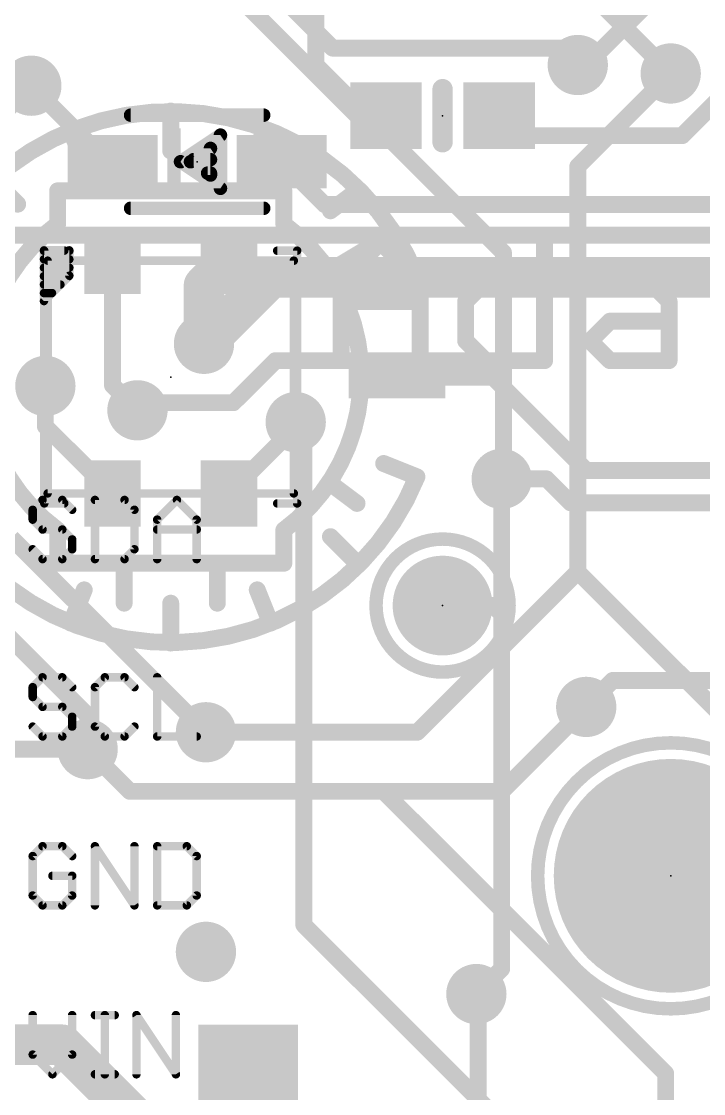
# Model space of a CAD drawing. Extents: x -30.6 to 30.6, y -30.6 to 30.6.
# Drawn here: x -24.74 to -14.49, y -3.27 to 12.85 of the extents above; entities that cross this region are included whole.
import ezdxf

# ---------------------------------------------------------------- set-up
doc = ezdxf.new("R2010")
doc.units = 0
for name, color, linetype in [('1', 12, 'CONTINUOUS'), ('16', 5, 'CONTINUOUS'), ('17', 110, 'CONTINUOUS'), ('18', 110, 'CONTINUOUS'), ('21', 40, 'CONTINUOUS'), ('22', 53, 'CONTINUOUS'), ('23', 40, 'CONTINUOUS'), ('24', 6, 'CONTINUOUS')]:
    doc.layers.add(name, color=color, linetype=linetype)

# ---------------------------------------------------------------- blocks, each defined once
blk = doc.blocks.new('RECT')
blk.add_solid([(-0.5, -0.5), (0.5, -0.5), (-0.5, 0.5), (0.5, 0.5)])
blk = doc.blocks.new('PIE')
at = {"const_width": 0.5}
blk.add_lwpolyline([(0, -0.25, 1), (0, 0.25, 1), (0, -0.25)], format="xyb", dxfattribs=at)
blk = doc.blocks.new('ROUNDP')
at = {"const_width": 0.5}
blk.add_lwpolyline([(0, -0.25, 1), (0, 0.25, 1), (0, -0.25)], format="xyb", dxfattribs=at)
blk = doc.blocks.new('ROUNDV')
at = {"const_width": 0.5}
blk.add_lwpolyline([(0, -0.25, 1), (0, 0.25, 1), (0, -0.25)], format="xyb", dxfattribs=at)

msp = doc.modelspace()

# ---------------------------------------------------------------- linework, layer by layer
at = {"layer": '1'}
for points, const_width in [([(-23.098, 14.8314), (-19.6966, 11.43)], 0.254), ([(-20.066, 12.446), (-22.0282, 14.4082)], 0.254), ([(-16.764, 13.843), (-14.986, 12.065)], 0.254), ([(-16.637, 12.446), (-20.066, 12.446)], 0.254), ([(-16.637, 12.446), (-16.383, 12.192)], 0.254), ([(-23.452, 10.738), (-24.595, 11.881)], 0.254), ([(-14.8131, 11.1301), (-14.0756, 11.8675)], 0.254), ([(-19.6966, 11.43), (-19.265, 11.43)], 0.254), ([(-17.565, 11.43), (-17.2651, 11.1301)], 0.254), ([(-17.2651, 11.1301), (-14.8131, 11.1301)], 0.254), ([(-23.373, 10.738), (-23.452, 10.738)], 0.254), ([(-20.833, 10.738), (-20.1883, 10.0933)], 0.254), ([(-20.1883, 10.0933), (-14.1196, 10.0933)], 0.254), ([(-13.9313, 9.635), (-26.051, 9.635)], 0.254), ([(-21.992, 8), (-20.992, 9)], 0.6096), ([(-20.992, 9), (-13.4378, 9)], 0.6096), ([(-21.992, 8), (-22, 8)], 0.6096), ([(-21.5589, 7.1146), (-20.9265, 7.747)], 0.254), ([(-20.9265, 7.747), (-17.907, 7.747)], 0.254), ([(-17.907, 7.747), (-16.256, 6.096)], 0.254), ([(-23, 7), (-22.8854, 7.1146)], 0.254), ([(-22.8854, 7.1146), (-21.5589, 7.1146)], 0.254), ([(-20.5, 6.7002), (-20.6219, 6.8221)], 0.254), ([(-20.5, -0.738), (-20.5, 6.7002)], 0.254), ([(-16.256, 6.096), (-6.604, 6.096)], 0.254), ([(-17.526, 3.937), (-17.526, 5.969)], 0.254), ([(-17.526, 5.969), (-16.8518, 5.969)], 0.254), ([(-16.8518, 5.969), (-16.4925, 5.6098)], 0.254), ([(-16.4925, 5.6098), (-2.6888, 5.6098)], 0.254), ([(-24.892, 5.08), (-21.971, 2.159)], 0.254), ([(-18.415, 4.064), (-17.653, 4.064)], 0.254), ([(-17.653, 4.064), (-17.526, 3.937)], 0.254), ([(-17.526, -1.397), (-17.526, 3.937)], 0.254), ([(-15.858, 2.938), (-16.256, 2.54)], 0.254), ([(-9.477, 2.938), (-15.858, 2.938)], 0.254), ([(-23.749, 1.905), (-26.797, 1.905)], 0.254), ([(-20.5, -0.738), (-15.873, -5.365)], 0.254), ([(-17.907, -1.778), (-17.526, -1.397)], 0.254), ([(-24.13, -2.54), (-27.432, -2.54)], 0.6096), ([(-21.91, -4.76), (-24.13, -2.54)], 0.6096)]:
    msp.add_lwpolyline(points, dxfattribs=dict(at, const_width=const_width))
for points, const_width in [([(-20.066, 12.5095, 1), (-20.066, 12.3825)], 0.127), ([(-20.1109, 12.4011, 1), (-20.0211, 12.4909)], 0.127), ([(-16.5921, 12.4909, 1), (-16.6819, 12.4011)], 0.127), ([(-16.637, 12.3825, 1), (-16.637, 12.5095)], 0.127), ([(-16.4279, 12.1471, 1), (-16.3381, 12.2369)], 0.127), ([(-15.0309, 12.0201, 1), (-14.9411, 12.1099)], 0.127), ([(-24.5501, 11.9259, 1), (-24.6399, 11.8361)], 0.127), ([(-19.6966, 11.4935, 1), (-19.6966, 11.3665)], 0.127), ([(-19.7415, 11.3851, 1), (-19.6517, 11.4749)], 0.127), ([(-19.265, 11.3665, 1), (-19.265, 11.4935)], 0.127), ([(-17.5201, 11.4749, 1), (-17.6099, 11.3851)], 0.127), ([(-17.2651, 11.1936, 1), (-17.2651, 11.0666)], 0.127), ([(-17.31, 11.0851, 1), (-17.2201, 11.175)], 0.127), ([(-14.858, 11.175, 1), (-14.7681, 11.0851)], 0.127), ([(-14.8131, 11.0666, 1), (-14.8131, 11.1936)], 0.127), ([(-23.452, 10.8015, 1), (-23.452, 10.6745)], 0.127), ([(-23.4969, 10.6931, 1), (-23.4071, 10.7829)], 0.127), ([(-23.373, 10.6745, 1), (-23.373, 10.8015)], 0.127), ([(-20.7881, 10.7829, 1), (-20.8779, 10.6931)], 0.127), ([(-20.1883, 10.1568, 1), (-20.1883, 10.0298)], 0.127), ([(-20.2332, 10.0484, 1), (-20.1434, 10.1382)], 0.127), ([(-20.992, 9.1524, 1), (-20.992, 8.8476)], 0.3048), ([(-20.8842, 8.8922, 1), (-21.0998, 9.1078)], 0.3048), ([(-22, 8.1524, 1), (-22, 7.8476)], 0.3048), ([(-22.0998, 8.1078, 1), (-21.8842, 7.8922)], 0.3048), ([(-21.992, 7.8476, 1), (-21.992, 8.1524)], 0.3048), ([(-20.9265, 7.8105, 1), (-20.9265, 7.6835)], 0.127), ([(-20.8816, 7.7021, 1), (-20.9714, 7.7919)], 0.127), ([(-17.8621, 7.7919, 1), (-17.9519, 7.7021)], 0.127), ([(-17.907, 7.6835, 1), (-17.907, 7.8105)], 0.127), ([(-23.0449, 7.0449, 1), (-22.9551, 6.9551)], 0.127), ([(-22.8854, 7.1781, 1), (-22.8854, 7.0511)], 0.127), ([(-22.8405, 7.0697, 1), (-22.9303, 7.1595)], 0.127), ([(-21.6038, 7.1595, 1), (-21.514, 7.0697)], 0.127), ([(-21.5589, 7.0511, 1), (-21.5589, 7.1781)], 0.127), ([(-20.577, 6.867, 1), (-20.6668, 6.7772)], 0.127), ([(-20.4365, 6.7002, 1), (-20.5635, 6.7002)], 0.127), ([(-20.5449, 6.6553, 1), (-20.4551, 6.7451)], 0.127), ([(-16.256, 6.1595, 1), (-16.256, 6.0325)], 0.127), ([(-16.3009, 6.0511, 1), (-16.2111, 6.1409)], 0.127), ([(-17.4625, 5.969, 1), (-17.5895, 5.969)], 0.127), ([(-17.526, 6.0325, 1), (-17.526, 5.9055)], 0.127), ([(-16.8069, 6.0139, 1), (-16.8967, 5.9241)], 0.127), ([(-16.8518, 5.9055, 1), (-16.8518, 6.0325)], 0.127), ([(-16.4925, 5.6733, 1), (-16.4925, 5.5463)], 0.127), ([(-16.5374, 5.5649, 1), (-16.4476, 5.6547)], 0.127), ([(-18.415, 4.1275, 1), (-18.415, 4.0005)], 0.127), ([(-17.6081, 4.1089, 1), (-17.6979, 4.0191)], 0.127), ([(-17.653, 4.0005, 1), (-17.653, 4.1275)], 0.127), ([(-17.4625, 3.937, 1), (-17.5895, 3.937)], 0.127), ([(-17.5709, 3.8921, 1), (-17.4811, 3.9819)], 0.127), ([(-17.5895, 3.937, 1), (-17.4625, 3.937)], 0.127), ([(-15.858, 3.0015, 1), (-15.858, 2.8745)], 0.127), ([(-15.8131, 2.8931, 1), (-15.9029, 2.9829)], 0.127), ([(-16.3009, 2.5849, 1), (-16.2111, 2.4951)], 0.127), ([(-22.0159, 2.1141, 1), (-21.9261, 2.2039)], 0.127), ([(-23.749, 1.8415, 1), (-23.749, 1.9685)], 0.127), ([(-20.4551, -0.6931, 1), (-20.5449, -0.7829)], 0.127), ([(-20.5635, -0.738, 1), (-20.4365, -0.738)], 0.127), ([(-17.4811, -1.4419, 1), (-17.5709, -1.3521)], 0.127), ([(-17.5895, -1.397, 1), (-17.4625, -1.397)], 0.127), ([(-17.9519, -1.7331, 1), (-17.8621, -1.8229)], 0.127), ([(-24.0222, -2.4322, 1), (-24.2378, -2.6478)], 0.3048), ([(-24.13, -2.6924, 1), (-24.13, -2.3876)], 0.3048)]:
    msp.add_lwpolyline(points, format="xyb", dxfattribs=dict(at, const_width=const_width))
at = {"layer": '16'}
for points, const_width in [([(-20.32, 17.5825), (-20.32, 12.192)], 0.254), ([(-15.3706, 13.0774), (-16.256, 12.192)], 0.254), ([(-20.32, 12.192), (-17.5, 9.372)], 0.254), ([(-16.256, 12.192), (-16.383, 12.192)], 0.254), ([(-14.986, 12.065), (-16.383, 10.668)], 0.254), ([(-26.5, 9.976), (-24.595, 11.881)], 0.254), ([(-22.5, 11.5), (-22.5, 10.9)], 0.254), ([(-24, 11.2), (-23.8, 10.7)], 0.254), ([(-21.1, 11.2), (-21.3, 10.7)], 0.254), ([(-23.2, 10.3), (-23.2, 10.9)], 0.254), ([(-21.9, 10.3), (-21.9, 10.9)], 0.254), ([(-16.383, 10.668), (-16.383, 4.572)], 0.254), ([(-25.1, 10.4), (-24.8, 10.1)], 0.254), ([(-24.2, 9.8), (-24.2, 10.3)], 0.254), ([(-24.2, 10.3), (-23.2, 10.3)], 0.254), ([(-23.2, 10.3), (-21.9, 10.3)], 0.254), ([(-21.9, 10.3), (-20.8, 10.3)], 0.254), ([(-20.8, 9.8), (-20.8, 10.3)], 0.254), ([(-19.7, 10.3), (-20.1, 10)], 0.254), ([(-21.625, 9.25), (-22, 8.875)], 0.6096), ([(-20.1, 9.1), (-19.6, 9.4)], 0.254), ([(-23.375, 9.25), (-23.375, 7.375)], 0.254), ([(-17.5, 9.372), (-17.5, 7.5)], 0.254), ([(-22, 8.875), (-22, 8)], 0.6096), ([(-18.8, 9), (-19.3, 8.8)], 0.254), ([(-19.1, 7.5), (-17.5, 7.5)], 0.254), ([(-17.5, 7.5), (-17.5, 5.995)], 0.254), ([(-24.384, 6.759), (-24.384, 7.366)], 0.254), ([(-23.375, 7.375), (-23, 7)], 0.254), ([(-20.6219, 6.7531), (-20.6219, 6.8221)], 0.254), ([(-23.375, 5.75), (-24.384, 6.759)], 0.254), ([(-21.625, 5.75), (-20.6219, 6.7531)], 0.254), ([(-18.8, 6), (-19.3, 6.2)], 0.254), ([(-27.432, 6.096), (-23.749, 2.413)], 0.254), ([(-20.1, 5.9), (-19.7, 5.6)], 0.254), ([(-17.5, 5.995), (-17.526, 5.969)], 0.254), ([(-24.2, 5.2), (-24.2, 4.7)], 0.254), ([(-20.8, 5.2), (-20.8, 4.7)], 0.254), ([(-19.7, 4.7), (-20.1, 5.1)], 0.254), ([(-24.2, 4.7), (-23.2, 4.7)], 0.254), ([(-23.2, 4.7), (-21.8, 4.7)], 0.254), ([(-23.2, 4.7), (-23.2, 4.1)], 0.254), ([(-21.8, 4.7), (-20.8, 4.7)], 0.254), ([(-21.8, 4.7), (-21.8, 4.1)], 0.254), ([(-18.796, 2.159), (-16.383, 4.572)], 0.254), ([(-12.573, 0.762), (-16.383, 4.572)], 0.254), ([(-24, 3.8), (-23.8, 4.3)], 0.254), ([(-21, 3.8), (-21.2, 4.3)], 0.254), ([(-22.5, 3.5), (-22.5, 4.1)], 0.254), ([(-16.256, 2.54), (-17.526, 1.27)], 0.254), ([(-23.749, 2.413), (-23.749, 1.905)], 0.254), ([(-21.971, 2.159), (-18.796, 2.159)], 0.254), ([(-23.114, 1.27), (-23.749, 1.905)], 0.254), ([(-19.304, 1.27), (-23.114, 1.27)], 0.254), ([(-15.0622, -2.9718), (-19.304, 1.27)], 0.254), ([(-17.526, 1.27), (-19.304, 1.27)], 0.254), ([(-17.881, -1.804), (-17.907, -1.778)], 0.254), ([(-17.881, -7.5), (-17.881, -1.804)], 0.254), ([(-15.0622, -12.4517), (-15.0622, -2.9718)], 0.254)]:
    msp.add_lwpolyline(points, dxfattribs=dict(at, const_width=const_width))
for points, const_width in [([(-20.2751, 12.2369, 1), (-20.3649, 12.1471)], 0.127), ([(-20.3835, 12.192, 1), (-20.2565, 12.192)], 0.127), ([(-16.383, 12.2555, 1), (-16.383, 12.1285)], 0.127), ([(-16.3009, 12.2369, 1), (-16.2111, 12.1471)], 0.127), ([(-16.256, 12.1285, 1), (-16.256, 12.2555)], 0.127), ([(-14.9411, 12.0201, 1), (-15.0309, 12.1099)], 0.127), ([(-24.5501, 11.8361, 1), (-24.6399, 11.9259)], 0.127), ([(-18.8, 9, 5.1283), (-18.8, 6)], 0.254), ([(-22.4365, 11.5, 1), (-22.5635, 11.5)], 0.127), ([(-23.941, 11.2236, 1), (-24.059, 11.1764)], 0.127), ([(-21.041, 11.1764, 1), (-21.159, 11.2236)], 0.127), ([(-23.1365, 10.9, 1), (-23.2635, 10.9)], 0.127), ([(-22.5635, 10.9, 1), (-22.4365, 10.9)], 0.127), ([(-21.8365, 10.9, 1), (-21.9635, 10.9)], 0.127), ([(-23.859, 10.6764, 1), (-23.741, 10.7236)], 0.127), ([(-21.359, 10.7236, 1), (-21.241, 10.6764)], 0.127), ([(-16.3195, 10.668, 1), (-16.4465, 10.668)], 0.127), ([(-16.4279, 10.7129, 1), (-16.3381, 10.6231)], 0.127), ([(-24.1365, 10.3, 1), (-24.2635, 10.3)], 0.127), ([(-24.2, 10.3635, 1), (-24.2, 10.2365)], 0.127), ([(-23.2, 10.3635, 1), (-23.2, 10.2365)], 0.127), ([(-23.2635, 10.3, 1), (-23.1365, 10.3)], 0.127), ([(-23.2, 10.2365, 1), (-23.2, 10.3635)], 0.127), ([(-21.9, 10.3635, 1), (-21.9, 10.2365)], 0.127), ([(-21.9635, 10.3, 1), (-21.8365, 10.3)], 0.127), ([(-21.9, 10.2365, 1), (-21.9, 10.3635)], 0.127), ([(-20.7365, 10.3, 1), (-20.8635, 10.3)], 0.127), ([(-20.8, 10.2365, 1), (-20.8, 10.3635)], 0.127), ([(-19.6619, 10.2492, 1), (-19.7381, 10.3508)], 0.127), ([(-24.8449, 10.0551, 1), (-24.7551, 10.1449)], 0.127), ([(-20.1381, 10.0508, 1), (-20.0619, 9.9492)], 0.127), ([(-24.2, 9.8, 0.5044), (-24.2, 5.2)], 0.254), ([(-24.2635, 9.8, 1), (-24.1365, 9.8)], 0.127), ([(-24.1623, 9.7489, 1), (-24.2377, 9.8511)], 0.127), ([(-20.8, 5.2, 0.5044), (-20.8, 9.8)], 0.254), ([(-20.7623, 9.8511, 1), (-20.8377, 9.7489)], 0.127), ([(-20.8635, 9.8, 1), (-20.7365, 9.8)], 0.127), ([(-21.5172, 9.1422, 1), (-21.7328, 9.3578)], 0.3048), ([(-19.5673, 9.3455, 1), (-19.6327, 9.4545)], 0.127), ([(-23.3115, 9.25, 1), (-23.4385, 9.25)], 0.127), ([(-17.4365, 9.372, 1), (-17.5635, 9.372)], 0.127), ([(-17.5449, 9.3271, 1), (-17.4551, 9.4169)], 0.127), ([(-20.1327, 9.1545, 1), (-20.0673, 9.0455)], 0.127), ([(-22.1078, 8.9828, 1), (-21.8922, 8.7672)], 0.3048), ([(-21.8476, 8.875, 1), (-22.1524, 8.875)], 0.3048), ([(-18.8588, 8.9761, 1), (-18.7412, 9.0239)], 0.127), ([(-18.7764, 8.941, 1), (-18.8236, 9.059)], 0.127), ([(-19.3236, 8.859, 1), (-19.2764, 8.741)], 0.127), ([(-22.1524, 8, 1), (-21.8476, 8)], 0.3048), ([(-19.1, 7.5635, 1), (-19.1, 7.4365)], 0.127), ([(-17.4365, 7.5, 1), (-17.5635, 7.5)], 0.127), ([(-17.5, 7.4365, 1), (-17.5, 7.5635)], 0.127), ([(-24.3205, 7.366, 1), (-24.4475, 7.366)], 0.127), ([(-23.3301, 7.4199, 1), (-23.4199, 7.3301)], 0.127), ([(-23.4385, 7.375, 1), (-23.3115, 7.375)], 0.127), ([(-17.5635, 7.5, 1), (-17.4365, 7.5)], 0.127), ([(-23.0449, 6.9551, 1), (-22.9551, 7.0449)], 0.127), ([(-20.5584, 6.8221, 1), (-20.6854, 6.8221)], 0.127), ([(-24.3391, 6.8039, 1), (-24.4289, 6.7141)], 0.127), ([(-24.4475, 6.759, 1), (-24.3205, 6.759)], 0.127), ([(-20.6854, 6.7531, 1), (-20.5584, 6.7531)], 0.127), ([(-20.577, 6.7082, 1), (-20.6668, 6.798)], 0.127), ([(-19.2764, 6.259, 1), (-19.3236, 6.141)], 0.127), ([(-18.7412, 5.9761, 1), (-18.8588, 6.0239)], 0.127), ([(-20.0619, 5.9508, 1), (-20.1381, 5.8492)], 0.127), ([(-18.8236, 5.941, 1), (-18.7764, 6.059)], 0.127), ([(-17.5709, 6.0139, 1), (-17.4811, 5.9241)], 0.127), ([(-17.5635, 5.995, 1), (-17.4365, 5.995)], 0.127), ([(-17.4551, 5.9501, 1), (-17.5449, 6.0399)], 0.127), ([(-23.4199, 5.7051, 1), (-23.3301, 5.7949)], 0.127), ([(-21.6699, 5.7949, 1), (-21.5801, 5.7051)], 0.127), ([(-19.7381, 5.5492, 1), (-19.6619, 5.6508)], 0.127), ([(-24.1365, 5.2, 1), (-24.2635, 5.2)], 0.127), ([(-20.7365, 5.2, 1), (-20.8635, 5.2)], 0.127), ([(-24.2377, 5.1489, 1), (-24.1623, 5.2511)], 0.127), ([(-20.8377, 5.2511, 1), (-20.7623, 5.1489)], 0.127), ([(-20.0551, 5.1449, 1), (-20.1449, 5.0551)], 0.127), ([(-24.2, 4.7635, 1), (-24.2, 4.6365)], 0.127), ([(-24.2635, 4.7, 1), (-24.1365, 4.7)], 0.127), ([(-23.2, 4.7635, 1), (-23.2, 4.6365)], 0.127), ([(-23.1365, 4.7, 1), (-23.2635, 4.7)], 0.127), ([(-23.2, 4.6365, 1), (-23.2, 4.7635)], 0.127), ([(-21.8, 4.7635, 1), (-21.8, 4.6365)], 0.127), ([(-21.7365, 4.7, 1), (-21.8635, 4.7)], 0.127), ([(-21.8, 4.6365, 1), (-21.8, 4.7635)], 0.127), ([(-20.8635, 4.7, 1), (-20.7365, 4.7)], 0.127), ([(-20.8, 4.6365, 1), (-20.8, 4.7635)], 0.127), ([(-19.7449, 4.6551, 1), (-19.6551, 4.7449)], 0.127), ([(-16.3381, 4.6169, 1), (-16.4279, 4.5271)], 0.127), ([(-16.3381, 4.5271, 1), (-16.4279, 4.6169)], 0.127), ([(-16.4465, 4.572, 1), (-16.3195, 4.572)], 0.127), ([(-23.741, 4.2764, 1), (-23.859, 4.3236)], 0.127), ([(-21.141, 4.3236, 1), (-21.259, 4.2764)], 0.127), ([(-22.4365, 4.1, 1), (-22.5635, 4.1)], 0.127), ([(-23.2635, 4.1, 1), (-23.1365, 4.1)], 0.127), ([(-21.8635, 4.1, 1), (-21.7365, 4.1)], 0.127), ([(-24.059, 3.8236, 1), (-23.941, 3.7764)], 0.127), ([(-21.059, 3.7764, 1), (-20.941, 3.8236)], 0.127), ([(-22.5635, 3.5, 1), (-22.4365, 3.5)], 0.127), ([(-16.2111, 2.4951, 1), (-16.3009, 2.5849)], 0.127), ([(-23.6855, 2.413, 1), (-23.8125, 2.413)], 0.127), ([(-23.7939, 2.3681, 1), (-23.7041, 2.4579)], 0.127), ([(-21.971, 2.2225, 1), (-21.971, 2.0955)], 0.127), ([(-18.8409, 2.2039, 1), (-18.7511, 2.1141)], 0.127), ([(-18.796, 2.0955, 1), (-18.796, 2.2225)], 0.127), ([(-23.7041, 1.9499, 1), (-23.7939, 1.8601)], 0.127), ([(-23.8125, 1.905, 1), (-23.6855, 1.905)], 0.127), ([(-23.114, 1.3335, 1), (-23.114, 1.2065)], 0.127), ([(-23.1589, 1.2251, 1), (-23.0691, 1.3149)], 0.127), ([(-19.2591, 1.3149, 1), (-19.3489, 1.2251)], 0.127), ([(-19.304, 1.3335, 1), (-19.304, 1.2065)], 0.127), ([(-19.304, 1.2065, 1), (-19.304, 1.3335)], 0.127), ([(-17.5709, 1.3149, 1), (-17.4811, 1.2251)], 0.127), ([(-17.526, 1.2065, 1), (-17.526, 1.3335)], 0.127), ([(-17.8621, -1.7331, 1), (-17.9519, -1.8229)], 0.127), ([(-17.8175, -1.804, 1), (-17.9445, -1.804)], 0.127), ([(-17.9259, -1.8489, 1), (-17.8361, -1.7591)], 0.127), ([(-14.9987, -2.9718, 1), (-15.1257, -2.9718)], 0.127), ([(-15.1071, -3.0167, 1), (-15.0173, -2.9269)], 0.127)]:
    msp.add_lwpolyline(points, format="xyb", dxfattribs=dict(at, const_width=const_width))
at = {"layer": '21'}
for points, const_width in [([(-18.415, 11.83), (-18.415, 11.03)], 0.3048), ([(-23.103, 11.438), (-21.103, 11.438)], 0.2032), ([(-22.353, 10.738), (-21.753, 11.138)], 0.2032), ([(-21.753, 11.138), (-21.753, 10.338)], 0.2032), ([(-22.203, 10.738), (-21.903, 10.938)], 0.2032), ([(-21.903, 10.938), (-21.903, 10.538)], 0.2032), ([(-21.753, 10.338), (-22.353, 10.738)], 0.2032), ([(-21.903, 10.538), (-22.203, 10.738)], 0.2032), ([(-22.1556, 10.7696), (-21.903, 10.7696)], 0.2032), ([(-21.9456, 10.5664), (-21.903, 10.5664)], 0.2032), ([(-21.103, 10.038), (-23.103, 10.038)], 0.2032), ([(-19.939, 8.9333), (-19.3458, 9.5265)], 0.254), ([(-19.3458, 9.5265), (-18.7527, 8.9333)], 0.254), ([(-16.8816, 9.5265), (-16.8816, 7.747)], 0.254), ([(-19.939, 7.747), (-19.939, 8.9333)], 0.254), ([(-18.7527, 8.9333), (-18.7527, 7.747)], 0.254), ([(-18.068, 8.6368), (-17.7714, 8.9333)], 0.254), ([(-17.7714, 8.9333), (-16.8816, 8.9333)], 0.254), ([(-15.9003, 8.9333), (-15.3072, 8.9333)], 0.254), ([(-15.3072, 8.9333), (-15.0106, 8.6368)], 0.254), ([(-19.939, 8.6368), (-18.7527, 8.6368)], 0.254), ([(-18.068, 8.0436), (-18.068, 8.6368)], 0.254), ([(-15.0106, 8.6368), (-15.0106, 7.747)], 0.254), ([(-16.1969, 8.0436), (-15.9003, 8.3402)], 0.254), ([(-15.9003, 8.3402), (-15.0106, 8.3402)], 0.254), ([(-17.7714, 7.747), (-18.068, 8.0436)], 0.254), ([(-15.9003, 7.747), (-16.1969, 8.0436)], 0.254), ([(-16.8816, 7.747), (-17.7714, 7.747)], 0.254), ([(-15.0106, 7.747), (-15.9003, 7.747)], 0.254), ([(-24.4262, 5.6523), (-24.5745, 5.504)], 0.127), ([(-24.1296, 5.6523), (-24.4262, 5.6523)], 0.127), ([(-23.9813, 5.504), (-24.1296, 5.6523)], 0.127), ([(-23.639, 5.6523), (-23.639, 4.7625)], 0.127), ([(-23.1941, 5.6523), (-23.639, 5.6523)], 0.127), ([(-23.0458, 5.504), (-23.1941, 5.6523)], 0.127), ([(-22.7035, 5.3557), (-22.4069, 5.6523)], 0.127), ([(-22.4069, 5.6523), (-22.1103, 5.3557)], 0.127), ([(-24.5745, 5.504), (-24.5745, 5.3557)], 0.127), ([(-23.0458, 4.9108), (-23.0458, 5.504)], 0.127), ([(-24.5745, 5.3557), (-24.4262, 5.2074)], 0.127), ([(-22.7035, 4.7625), (-22.7035, 5.3557)], 0.127), ([(-22.1103, 5.3557), (-22.1103, 4.7625)], 0.127), ([(-24.4262, 5.2074), (-24.1296, 5.2074)], 0.127), ([(-24.1296, 5.2074), (-23.9813, 5.0591)], 0.127), ([(-22.7035, 5.2074), (-22.1103, 5.2074)], 0.127), ([(-23.9813, 5.0591), (-23.9813, 4.9108)], 0.127), ([(-24.4262, 4.7625), (-24.5745, 4.9108)], 0.127), ([(-23.9813, 4.9108), (-24.1296, 4.7625)], 0.127), ([(-23.1941, 4.7625), (-23.0458, 4.9108)], 0.127), ([(-24.1296, 4.7625), (-24.4262, 4.7625)], 0.127), ([(-23.639, 4.7625), (-23.1941, 4.7625)], 0.127), ([(-24.4262, 2.9853), (-24.5745, 2.837)], 0.127), ([(-24.1296, 2.9853), (-24.4262, 2.9853)], 0.127), ([(-23.9813, 2.837), (-24.1296, 2.9853)], 0.127), ([(-23.4907, 2.9853), (-23.639, 2.837)], 0.127), ([(-23.1941, 2.9853), (-23.4907, 2.9853)], 0.127), ([(-23.0458, 2.837), (-23.1941, 2.9853)], 0.127), ([(-22.7035, 2.9853), (-22.7035, 2.0955)], 0.127), ([(-24.5745, 2.837), (-24.5745, 2.6887)], 0.127), ([(-24.5745, 2.6887), (-24.4262, 2.5404)], 0.127), ([(-23.639, 2.837), (-23.639, 2.2438)], 0.127), ([(-24.4262, 2.5404), (-24.1296, 2.5404)], 0.127), ([(-24.1296, 2.5404), (-23.9813, 2.3921)], 0.127), ([(-23.9813, 2.3921), (-23.9813, 2.2438)], 0.127), ([(-24.4262, 2.0955), (-24.5745, 2.2438)], 0.127), ([(-23.9813, 2.2438), (-24.1296, 2.0955)], 0.127), ([(-23.639, 2.2438), (-23.4907, 2.0955)], 0.127), ([(-23.1941, 2.0955), (-23.0458, 2.2438)], 0.127), ([(-24.1296, 2.0955), (-24.4262, 2.0955)], 0.127), ([(-23.4907, 2.0955), (-23.1941, 2.0955)], 0.127), ([(-22.7035, 2.0955), (-22.1103, 2.0955)], 0.127), ([(-24.4262, 0.4453), (-24.5745, 0.297)], 0.127), ([(-24.1296, 0.4453), (-24.4262, 0.4453)], 0.127), ([(-23.9813, 0.297), (-24.1296, 0.4453)], 0.127), ([(-23.639, -0.4445), (-23.639, 0.4453)], 0.127), ([(-23.639, 0.4453), (-23.0458, -0.4445)], 0.127), ([(-23.0458, -0.4445), (-23.0458, 0.4453)], 0.127), ([(-22.7035, 0.4453), (-22.7035, -0.4445)], 0.127), ([(-22.2586, 0.4453), (-22.7035, 0.4453)], 0.127), ([(-22.1103, 0.297), (-22.2586, 0.4453)], 0.127), ([(-24.5745, 0.297), (-24.5745, -0.2962)], 0.127), ([(-22.1103, -0.2962), (-22.1103, 0.297)], 0.127), ([(-23.9813, 0.0004), (-24.2779, 0.0004)], 0.127), ([(-23.9813, -0.2962), (-23.9813, 0.0004)], 0.127), ([(-24.5745, -0.2962), (-24.4262, -0.4445)], 0.127), ([(-24.1296, -0.4445), (-23.9813, -0.2962)], 0.127), ([(-22.2586, -0.4445), (-22.1103, -0.2962)], 0.127), ([(-24.4262, -0.4445), (-24.1296, -0.4445)], 0.127), ([(-22.7035, -0.4445), (-22.2586, -0.4445)], 0.127), ([(-24.5745, -2.0947), (-24.5745, -2.6879)], 0.127), ([(-23.9813, -2.6879), (-23.9813, -2.0947)], 0.127), ([(-23.639, -2.0947), (-23.3424, -2.0947)], 0.127), ([(-23.4907, -2.9845), (-23.4907, -2.0947)], 0.127), ([(-23.0153, -2.9845), (-23.0153, -2.0947)], 0.127), ([(-23.0153, -2.0947), (-22.4221, -2.9845)], 0.127), ([(-22.4221, -2.9845), (-22.4221, -2.0947)], 0.127), ([(-24.5745, -2.6879), (-24.2779, -2.9845)], 0.127), ([(-24.2779, -2.9845), (-23.9813, -2.6879)], 0.127), ([(-23.639, -2.9845), (-23.3424, -2.9845)], 0.127)]:
    msp.add_lwpolyline(points, dxfattribs=dict(at, const_width=const_width))
for points, const_width in [([(-18.3388, 11.83, 1), (-18.4912, 11.83)], 0.1524), ([(-23.103, 11.4888, 1), (-23.103, 11.3872)], 0.1016), ([(-21.103, 11.3872, 1), (-21.103, 11.4888)], 0.1016), ([(-21.7022, 11.138, 1), (-21.8038, 11.138)], 0.1016), ([(-21.7248, 11.0957, 1), (-21.7812, 11.1803)], 0.1016), ([(-21.8522, 10.938, 1), (-21.9538, 10.938)], 0.1016), ([(-21.8748, 10.8957, 1), (-21.9312, 10.9803)], 0.1016), ([(-18.4912, 11.03, 1), (-18.3388, 11.03)], 0.1524), ([(-22.3248, 10.7803, 1), (-22.3812, 10.6957)], 0.1016), ([(-22.3812, 10.7803, 1), (-22.3248, 10.6957)], 0.1016), ([(-22.1748, 10.7803, 1), (-22.2312, 10.6957)], 0.1016), ([(-22.2312, 10.7803, 1), (-22.1748, 10.6957)], 0.1016), ([(-22.1556, 10.8204, 1), (-22.1556, 10.7188)], 0.1016), ([(-21.903, 10.7188, 1), (-21.903, 10.8204)], 0.1016), ([(-21.9456, 10.6172, 1), (-21.9456, 10.5156)], 0.1016), ([(-21.903, 10.5156, 1), (-21.903, 10.6172)], 0.1016), ([(-21.9538, 10.538, 1), (-21.8522, 10.538)], 0.1016), ([(-21.9312, 10.4957, 1), (-21.8748, 10.5803)], 0.1016), ([(-21.8038, 10.338, 1), (-21.7022, 10.338)], 0.1016), ([(-21.7812, 10.2957, 1), (-21.7248, 10.3803)], 0.1016), ([(-23.103, 10.0888, 1), (-23.103, 9.9872)], 0.1016), ([(-21.103, 9.9872, 1), (-21.103, 10.0888)], 0.1016), ([(-19.3009, 9.5714, 1), (-19.3907, 9.4816)], 0.127), ([(-19.3009, 9.4816, 1), (-19.3907, 9.5714)], 0.127), ([(-16.8181, 9.5265, 1), (-16.9451, 9.5265)], 0.127), ([(-19.8755, 8.9333, 1), (-20.0025, 8.9333)], 0.127), ([(-19.9839, 8.9782, 1), (-19.8941, 8.8884)], 0.127), ([(-18.6892, 8.9333, 1), (-18.8162, 8.9333)], 0.127), ([(-18.7976, 8.8884, 1), (-18.7078, 8.9782)], 0.127), ([(-17.7714, 8.9968, 1), (-17.7714, 8.8698)], 0.127), ([(-17.7265, 8.8884, 1), (-17.8163, 8.9782)], 0.127), ([(-16.8816, 8.8698, 1), (-16.8816, 8.9968)], 0.127), ([(-15.9003, 8.9968, 1), (-15.9003, 8.8698)], 0.127), ([(-15.2623, 8.9782, 1), (-15.3521, 8.8884)], 0.127), ([(-15.3072, 8.8698, 1), (-15.3072, 8.9968)], 0.127), ([(-19.939, 8.7003, 1), (-19.939, 8.5733)], 0.127), ([(-18.7527, 8.5733, 1), (-18.7527, 8.7003)], 0.127), ([(-18.0045, 8.6368, 1), (-18.1315, 8.6368)], 0.127), ([(-18.1129, 8.6817, 1), (-18.0231, 8.5919)], 0.127), ([(-14.9471, 8.6368, 1), (-15.0741, 8.6368)], 0.127), ([(-15.0555, 8.5919, 1), (-14.9657, 8.6817)], 0.127), ([(-15.9003, 8.4037, 1), (-15.9003, 8.2767)], 0.127), ([(-15.8554, 8.2953, 1), (-15.9452, 8.3851)], 0.127), ([(-15.0106, 8.2767, 1), (-15.0106, 8.4037)], 0.127), ([(-18.0231, 8.0885, 1), (-18.1129, 7.9987)], 0.127), ([(-18.1315, 8.0436, 1), (-18.0045, 8.0436)], 0.127), ([(-16.152, 8.0885, 1), (-16.2418, 7.9987)], 0.127), ([(-16.2418, 8.0885, 1), (-16.152, 7.9987)], 0.127), ([(-20.0025, 7.747, 1), (-19.8755, 7.747)], 0.127), ([(-18.8162, 7.747, 1), (-18.6892, 7.747)], 0.127), ([(-17.7714, 7.8105, 1), (-17.7714, 7.6835)], 0.127), ([(-17.8163, 7.7021, 1), (-17.7265, 7.7919)], 0.127), ([(-16.9451, 7.747, 1), (-16.8181, 7.747)], 0.127), ([(-16.8816, 7.6835, 1), (-16.8816, 7.8105)], 0.127), ([(-15.9003, 7.8105, 1), (-15.9003, 7.6835)], 0.127), ([(-15.9452, 7.7021, 1), (-15.8554, 7.7919)], 0.127), ([(-15.0741, 7.747, 1), (-14.9471, 7.747)], 0.127), ([(-15.0106, 7.6835, 1), (-15.0106, 7.8105)], 0.127), ([(-24.4262, 5.684, 1), (-24.4262, 5.6205)], 0.0635), ([(-24.4038, 5.6298, 1), (-24.4487, 5.6747)], 0.0635), ([(-24.1072, 5.6747, 1), (-24.1521, 5.6298)], 0.0635), ([(-24.1296, 5.6205, 1), (-24.1296, 5.684)], 0.0635), ([(-23.6072, 5.6523, 1), (-23.6707, 5.6523)], 0.0635), ([(-23.639, 5.684, 1), (-23.639, 5.6205)], 0.0635), ([(-23.1717, 5.6747, 1), (-23.2166, 5.6298)], 0.0635), ([(-23.1941, 5.6205, 1), (-23.1941, 5.684)], 0.0635), ([(-22.3844, 5.6747, 1), (-22.4293, 5.6298)], 0.0635), ([(-22.3844, 5.6298, 1), (-22.4293, 5.6747)], 0.0635), ([(-24.5428, 5.504, 1), (-24.6062, 5.504)], 0.0635), ([(-24.597, 5.5264, 1), (-24.552, 5.4815)], 0.0635), ([(-24.0038, 5.4815, 1), (-23.9589, 5.5264)], 0.0635), ([(-23.0141, 5.504, 1), (-23.0776, 5.504)], 0.0635), ([(-23.0683, 5.4815, 1), (-23.0234, 5.5264)], 0.0635), ([(-24.552, 5.3781, 1), (-24.597, 5.3332)], 0.0635), ([(-24.6062, 5.3557, 1), (-24.5428, 5.3557)], 0.0635), ([(-22.6717, 5.3557, 1), (-22.7352, 5.3557)], 0.0635), ([(-22.7259, 5.3781, 1), (-22.681, 5.3332)], 0.0635), ([(-22.0785, 5.3557, 1), (-22.142, 5.3557)], 0.0635), ([(-22.1327, 5.3332, 1), (-22.0878, 5.3781)], 0.0635), ([(-24.4262, 5.2391, 1), (-24.4262, 5.1756)], 0.0635), ([(-24.4487, 5.1849, 1), (-24.4038, 5.2298)], 0.0635), ([(-24.1072, 5.2298, 1), (-24.1521, 5.1849)], 0.0635), ([(-24.1296, 5.1756, 1), (-24.1296, 5.2391)], 0.0635), ([(-22.7035, 5.2391, 1), (-22.7035, 5.1756)], 0.0635), ([(-22.1103, 5.1756, 1), (-22.1103, 5.2391)], 0.0635), ([(-18.415, 3.064, 1), (-18.415, 5.064, 1), (-18.415, 3.064)], 0.2032), ([(-23.9496, 5.0591, 1), (-24.0131, 5.0591)], 0.0635), ([(-24.0038, 5.0366, 1), (-23.9589, 5.0815)], 0.0635), ([(-24.552, 4.9332, 1), (-24.597, 4.8883)], 0.0635), ([(-24.0131, 4.9108, 1), (-23.9496, 4.9108)], 0.0635), ([(-23.9589, 4.8883, 1), (-24.0038, 4.9332)], 0.0635), ([(-23.0776, 4.9108, 1), (-23.0141, 4.9108)], 0.0635), ([(-23.0234, 4.8883, 1), (-23.0683, 4.9332)], 0.0635), ([(-24.4262, 4.7942, 1), (-24.4262, 4.7308)], 0.0635), ([(-24.4487, 4.74, 1), (-24.4038, 4.785)], 0.0635), ([(-24.1521, 4.785, 1), (-24.1072, 4.74)], 0.0635), ([(-24.1296, 4.7308, 1), (-24.1296, 4.7942)], 0.0635), ([(-23.6707, 4.7625, 1), (-23.6072, 4.7625)], 0.0635), ([(-23.639, 4.7942, 1), (-23.639, 4.7308)], 0.0635), ([(-23.2166, 4.785, 1), (-23.1717, 4.74)], 0.0635), ([(-23.1941, 4.7308, 1), (-23.1941, 4.7942)], 0.0635), ([(-22.7352, 4.7625, 1), (-22.6717, 4.7625)], 0.0635), ([(-22.142, 4.7625, 1), (-22.0785, 4.7625)], 0.0635), ([(-24.4262, 3.017, 1), (-24.4262, 2.9535)], 0.0635), ([(-24.4038, 2.9628, 1), (-24.4487, 3.0077)], 0.0635), ([(-24.1072, 3.0077, 1), (-24.1521, 2.9628)], 0.0635), ([(-24.1296, 2.9535, 1), (-24.1296, 3.017)], 0.0635), ([(-23.4907, 3.017, 1), (-23.4907, 2.9535)], 0.0635), ([(-23.4682, 2.9628, 1), (-23.5131, 3.0077)], 0.0635), ([(-23.1717, 3.0077, 1), (-23.2166, 2.9628)], 0.0635), ([(-23.1941, 2.9535, 1), (-23.1941, 3.017)], 0.0635), ([(-22.6717, 2.9853, 1), (-22.7352, 2.9853)], 0.0635), ([(-24.5428, 2.837, 1), (-24.6062, 2.837)], 0.0635), ([(-24.597, 2.8594, 1), (-24.552, 2.8145)], 0.0635), ([(-24.552, 2.7111, 1), (-24.597, 2.6662)], 0.0635), ([(-24.0038, 2.8145, 1), (-23.9589, 2.8594)], 0.0635), ([(-23.6072, 2.837, 1), (-23.6707, 2.837)], 0.0635), ([(-23.6614, 2.8594, 1), (-23.6165, 2.8145)], 0.0635), ([(-23.0683, 2.8145, 1), (-23.0234, 2.8594)], 0.0635), ([(-24.6062, 2.6887, 1), (-24.5428, 2.6887)], 0.0635), ([(-24.4262, 2.5721, 1), (-24.4262, 2.5086)], 0.0635), ([(-24.4487, 2.5179, 1), (-24.4038, 2.5628)], 0.0635), ([(-24.1072, 2.5628, 1), (-24.1521, 2.5179)], 0.0635), ([(-24.1296, 2.5086, 1), (-24.1296, 2.5721)], 0.0635), ([(-23.9496, 2.3921, 1), (-24.0131, 2.3921)], 0.0635), ([(-24.0038, 2.3696, 1), (-23.9589, 2.4145)], 0.0635), ([(-24.552, 2.2662, 1), (-24.597, 2.2213)], 0.0635), ([(-24.0131, 2.2438, 1), (-23.9496, 2.2438)], 0.0635), ([(-23.9589, 2.2213, 1), (-24.0038, 2.2662)], 0.0635), ([(-23.6707, 2.2438, 1), (-23.6072, 2.2438)], 0.0635), ([(-23.6165, 2.2662, 1), (-23.6614, 2.2213)], 0.0635), ([(-23.0234, 2.2213, 1), (-23.0683, 2.2662)], 0.0635), ([(-24.4262, 2.1273, 1), (-24.4262, 2.0637)], 0.0635), ([(-24.4487, 2.073, 1), (-24.4038, 2.118)], 0.0635), ([(-24.1521, 2.118, 1), (-24.1072, 2.073)], 0.0635), ([(-24.1296, 2.0637, 1), (-24.1296, 2.1273)], 0.0635), ([(-23.4907, 2.1273, 1), (-23.4907, 2.0637)], 0.0635), ([(-23.5131, 2.073, 1), (-23.4682, 2.118)], 0.0635), ([(-23.2166, 2.118, 1), (-23.1717, 2.073)], 0.0635), ([(-23.1941, 2.0637, 1), (-23.1941, 2.1273)], 0.0635), ([(-22.7035, 2.1273, 1), (-22.7035, 2.0637)], 0.0635), ([(-22.7352, 2.0955, 1), (-22.6717, 2.0955)], 0.0635), ([(-22.1103, 2.0637, 1), (-22.1103, 2.1273)], 0.0635), ([(-24.4262, 0.477, 1), (-24.4262, 0.4135)], 0.0635), ([(-24.4038, 0.4228, 1), (-24.4487, 0.4677)], 0.0635), ([(-24.1072, 0.4677, 1), (-24.1521, 0.4228)], 0.0635), ([(-24.1296, 0.4135, 1), (-24.1296, 0.477)], 0.0635), ([(-23.6072, 0.4453, 1), (-23.6707, 0.4453)], 0.0635), ([(-23.6126, 0.4629, 1), (-23.6654, 0.4276)], 0.0635), ([(-23.0141, 0.4453, 1), (-23.0776, 0.4453)], 0.0635), ([(-22.7035, 0.477, 1), (-22.7035, 0.4135)], 0.0635), ([(-22.6717, 0.4453, 1), (-22.7352, 0.4453)], 0.0635), ([(-22.2361, 0.4677, 1), (-22.281, 0.4228)], 0.0635), ([(-22.2586, 0.4135, 1), (-22.2586, 0.477)], 0.0635), ([(-24.5428, 0.297, 1), (-24.6062, 0.297)], 0.0635), ([(-24.597, 0.3194, 1), (-24.552, 0.2745)], 0.0635), ([(-24.0038, 0.2745, 1), (-23.9589, 0.3194)], 0.0635), ([(-22.0785, 0.297, 1), (-22.142, 0.297)], 0.0635), ([(-22.1327, 0.2745, 1), (-22.0878, 0.3194)], 0.0635), ([(-24.2779, 0.0321, 1), (-24.2779, -0.0314)], 0.0635), ([(-23.9496, 0.0004, 1), (-24.0131, 0.0004)], 0.0635), ([(-23.9813, -0.0314, 1), (-23.9813, 0.0321)], 0.0635), ([(-24.552, -0.2738, 1), (-24.597, -0.3187)], 0.0635), ([(-24.6062, -0.2962, 1), (-24.5428, -0.2962)], 0.0635), ([(-24.0131, -0.2962, 1), (-23.9496, -0.2962)], 0.0635), ([(-23.9589, -0.3187, 1), (-24.0038, -0.2738)], 0.0635), ([(-22.142, -0.2962, 1), (-22.0785, -0.2962)], 0.0635), ([(-22.0878, -0.3187, 1), (-22.1327, -0.2738)], 0.0635), ([(-24.4262, -0.4128, 1), (-24.4262, -0.4763)], 0.0635), ([(-24.4487, -0.467, 1), (-24.4038, -0.422)], 0.0635), ([(-24.1521, -0.422, 1), (-24.1072, -0.467)], 0.0635), ([(-24.1296, -0.4763, 1), (-24.1296, -0.4128)], 0.0635), ([(-23.6707, -0.4445, 1), (-23.6072, -0.4445)], 0.0635), ([(-23.0776, -0.4445, 1), (-23.0141, -0.4445)], 0.0635), ([(-23.0722, -0.4621, 1), (-23.0194, -0.4269)], 0.0635), ([(-22.7035, -0.4128, 1), (-22.7035, -0.4763)], 0.0635), ([(-22.7352, -0.4445, 1), (-22.6717, -0.4445)], 0.0635), ([(-22.281, -0.422, 1), (-22.2361, -0.467)], 0.0635), ([(-22.2586, -0.4763, 1), (-22.2586, -0.4128)], 0.0635), ([(-24.5428, -2.0947, 1), (-24.6062, -2.0947)], 0.0635), ([(-23.9496, -2.0947, 1), (-24.0131, -2.0947)], 0.0635), ([(-23.639, -2.063, 1), (-23.639, -2.1265)], 0.0635), ([(-23.4589, -2.0947, 1), (-23.5224, -2.0947)], 0.0635), ([(-23.3424, -2.1265, 1), (-23.3424, -2.063)], 0.0635), ([(-22.9836, -2.0947, 1), (-23.0471, -2.0947)], 0.0635), ([(-22.9889, -2.0771, 1), (-23.0417, -2.1124)], 0.0635), ([(-22.3904, -2.0947, 1), (-22.4539, -2.0947)], 0.0635), ([(-24.552, -2.6655, 1), (-24.597, -2.7104)], 0.0635), ([(-24.6062, -2.6879, 1), (-24.5428, -2.6879)], 0.0635), ([(-24.0131, -2.6879, 1), (-23.9496, -2.6879)], 0.0635), ([(-23.9589, -2.7104, 1), (-24.0038, -2.6655)], 0.0635), ([(-24.3004, -2.962, 1), (-24.2555, -3.007)], 0.0635), ([(-24.3004, -3.007, 1), (-24.2555, -2.962)], 0.0635), ([(-23.639, -2.9527, 1), (-23.639, -3.0163)], 0.0635), ([(-23.5224, -2.9845, 1), (-23.4589, -2.9845)], 0.0635), ([(-23.3424, -3.0163, 1), (-23.3424, -2.9527)], 0.0635), ([(-23.0471, -2.9845, 1), (-22.9836, -2.9845)], 0.0635), ([(-22.4539, -2.9845, 1), (-22.3904, -2.9845)], 0.0635), ([(-22.4485, -3.0021, 1), (-22.3957, -2.9669)], 0.0635)]:
    msp.add_lwpolyline(points, format="xyb", dxfattribs=dict(at, const_width=const_width))
at = {"layer": '22'}
for points, const_width in [([(-24.405, 9.4298, 1), (-24.405, 9.3662)], 0.0635), ([(-24.405, 9.4368, 1), (-24.405, 9.3733)], 0.0635), ([(-24.3733, 9.405, 1), (-24.4367, 9.405)], 0.0635), ([(-24.4, 9.4318, 1), (-24.4, 9.3682)], 0.0635), ([(-24.3683, 9.4, 1), (-24.4318, 9.4)], 0.0635), ([(-24.1, 9.3682, 1), (-24.1, 9.4318)], 0.0635), ([(-23.9923, 9.405, 1), (-24.0557, 9.405)], 0.0635), ([(-24.024, 9.3733, 1), (-24.024, 9.4368)], 0.0635), ([(-24.024, 9.3662, 1), (-24.024, 9.4298)], 0.0635), ([(-20.9, 9.4318, 1), (-20.9, 9.3682)], 0.0635), ([(-20.5683, 9.4, 1), (-20.6318, 9.4)], 0.0635), ([(-20.6, 9.3682, 1), (-20.6, 9.4318)], 0.0635), ([(-24.405, 9.1758, 1), (-24.405, 9.1122)], 0.0635), ([(-24.405, 9.3028, 1), (-24.405, 9.2393)], 0.0635), ([(-24.35, 9.2818, 1), (-24.35, 9.2182)], 0.0635), ([(-24.3183, 9.25, 1), (-24.3818, 9.25)], 0.0635), ([(-24.024, 9.2393, 1), (-24.024, 9.3028)], 0.0635), ([(-24.024, 9.1122, 1), (-24.024, 9.1758)], 0.0635), ([(-20.6183, 9.25, 1), (-20.6818, 9.25)], 0.0635), ([(-20.65, 9.2182, 1), (-20.65, 9.2818)], 0.0635), ([(-24.405, 9.0488, 1), (-24.405, 8.9853)], 0.0635), ([(-24.0557, 9.024, 1), (-23.9923, 9.024)], 0.0635), ([(-24.0015, 9.0015, 1), (-24.0465, 9.0465)], 0.0635), ([(-24.031, 8.9853, 1), (-24.031, 9.0488)], 0.0635), ([(-24.405, 8.9218, 1), (-24.405, 8.8582)], 0.0635), ([(-24.158, 8.8582, 1), (-24.158, 8.9218)], 0.0635), ([(-24.405, 8.7948, 1), (-24.405, 8.7312)], 0.0635), ([(-24.285, 8.7312, 1), (-24.285, 8.7948)], 0.0635), ([(-24.4275, 8.6655, 1), (-24.3825, 8.6205)], 0.0635), ([(-24.4367, 8.643, 1), (-24.3733, 8.643)], 0.0635), ([(-24.35, 5.7817, 1), (-24.35, 5.7183)], 0.0635), ([(-20.65, 5.7183, 1), (-20.65, 5.7817)], 0.0635), ([(-24.4, 5.6318, 1), (-24.4, 5.5683)], 0.0635), ([(-24.3818, 5.75, 1), (-24.3183, 5.75)], 0.0635), ([(-24.1, 5.5683, 1), (-24.1, 5.6318)], 0.0635), ([(-20.9, 5.6318, 1), (-20.9, 5.5683)], 0.0635), ([(-20.6818, 5.75, 1), (-20.6183, 5.75)], 0.0635), ([(-20.6, 5.5683, 1), (-20.6, 5.6318)], 0.0635), ([(-24.4318, 5.6, 1), (-24.3683, 5.6)], 0.0635), ([(-20.6318, 5.6, 1), (-20.5683, 5.6)], 0.0635), ([(-14.986, -2, 1), (-14.986, 2, 1), (-14.986, -2)], 0.2032)]:
    msp.add_lwpolyline(points, format="xyb", dxfattribs=dict(at, const_width=const_width))
at = {"layer": '22', "const_width": 0.127}
for points in [[(-24.405, 9.405), (-24.024, 9.405)], [(-24.405, 8.643), (-24.405, 9.405)], [(-24.405, 9.398), (-24.024, 9.398)], [(-24.1, 9.4), (-24.4, 9.4)], [(-24.4, 9.4), (-24.4, 5.6)], [(-24.024, 9.405), (-24.024, 9.024)], [(-20.9, 9.4), (-20.6, 9.4)], [(-20.6, 9.4), (-20.6, 5.6)], [(-24.405, 9.271), (-24.024, 9.271)], [(-24.405, 9.144), (-24.024, 9.144)], [(-24.35, 5.75), (-24.35, 9.25)], [(-24.35, 9.25), (-20.65, 9.25)], [(-20.65, 9.25), (-20.65, 5.75)], [(-24.024, 9.024), (-24.405, 8.643)], [(-24.405, 9.017), (-24.031, 9.017)], [(-24.405, 8.89), (-24.158, 8.89)], [(-24.405, 8.763), (-24.285, 8.763)], [(-20.65, 5.75), (-24.35, 5.75)], [(-24.4, 5.6), (-24.1, 5.6)], [(-20.6, 5.6), (-20.9, 5.6)]]:
    msp.add_lwpolyline(points, dxfattribs=at)
at = {"layer": '23'}
for p in [(-18.415, 11.43), (-22.103, 10.738), (-18.415, 4.064)]:
    msp.add_point(p, dxfattribs=at)
at = {"layer": '24'}
for p in [(-22.5, 7.5), (-22.5, 7.5), (-14.986, 0)]:
    msp.add_point(p, dxfattribs=at)

# ---------------------------------------------------------------- block references
at = {"layer": '1', "xscale": 1.075}
for p in [(-19.265, 11.43), (-17.565, 11.43)]:
    msp.add_blockref('RECT', p, dxfattribs=at)
at = {"layer": '1'}
for name, p, xscale, yscale in [('RECT', (-23.373, 10.738), 1.35, 0.8), ('RECT', (-20.833, 10.738), 1.35, 0.8), ('PIE', (-18.415, 4.064), 1.5, 1.5)]:
    msp.add_blockref(name, p, dxfattribs=dict(at, xscale=xscale, yscale=yscale))
at = {"layer": '1', "xscale": 1.24, "yscale": 1.5, "rotation": 270}
msp.add_blockref('RECT', (-21.336, -2.86), dxfattribs=at)
at = {"layer": '16', "xscale": 0.85, "rotation": 180}
for p in [(-23.375, 9.25), (-21.625, 9.25), (-23.375, 5.75), (-21.625, 5.75)]:
    msp.add_blockref('RECT', p, dxfattribs=at)
at = {"layer": '16', "xscale": 1.45, "yscale": 0.635, "rotation": 180}
msp.add_blockref('RECT', (-19.1, 7.5), dxfattribs=at)
at = {"layer": '17', "xscale": 3.516, "yscale": 3.516, "rotation": 180}
msp.add_blockref('ROUNDP', (-14.986, 0), dxfattribs=at)
msp.add_blockref('ROUNDP', (-14.986, 0), dxfattribs=at)
at = {"layer": '18', "xscale": 0.9064, "yscale": 0.9064}
for p in [(-16.383, 12.192), (-16.383, 12.192), (-14.986, 12.065), (-14.986, 12.065), (-24.595, 11.881), (-24.595, 11.881), (-22, 8), (-22, 8), (-24.384, 7.366), (-24.384, 7.366), (-23, 7), (-23, 7), (-20.6219, 6.8221), (-20.6219, 6.8221), (-17.526, 5.969), (-17.526, 5.969), (-16.256, 2.54), (-16.256, 2.54), (-21.971, 2.159), (-21.971, 2.159), (-23.749, 1.905), (-23.749, 1.905), (-21.971, -1.143), (-21.971, -1.143), (-17.907, -1.778), (-17.907, -1.778)]:
    msp.add_blockref('ROUNDV', p, dxfattribs=at)
at = {"layer": '21', "xscale": 0.2}
msp.add_blockref('RECT', (-22.453, 10.738), dxfattribs=at)

doc.saveas('drawing.dxf')
